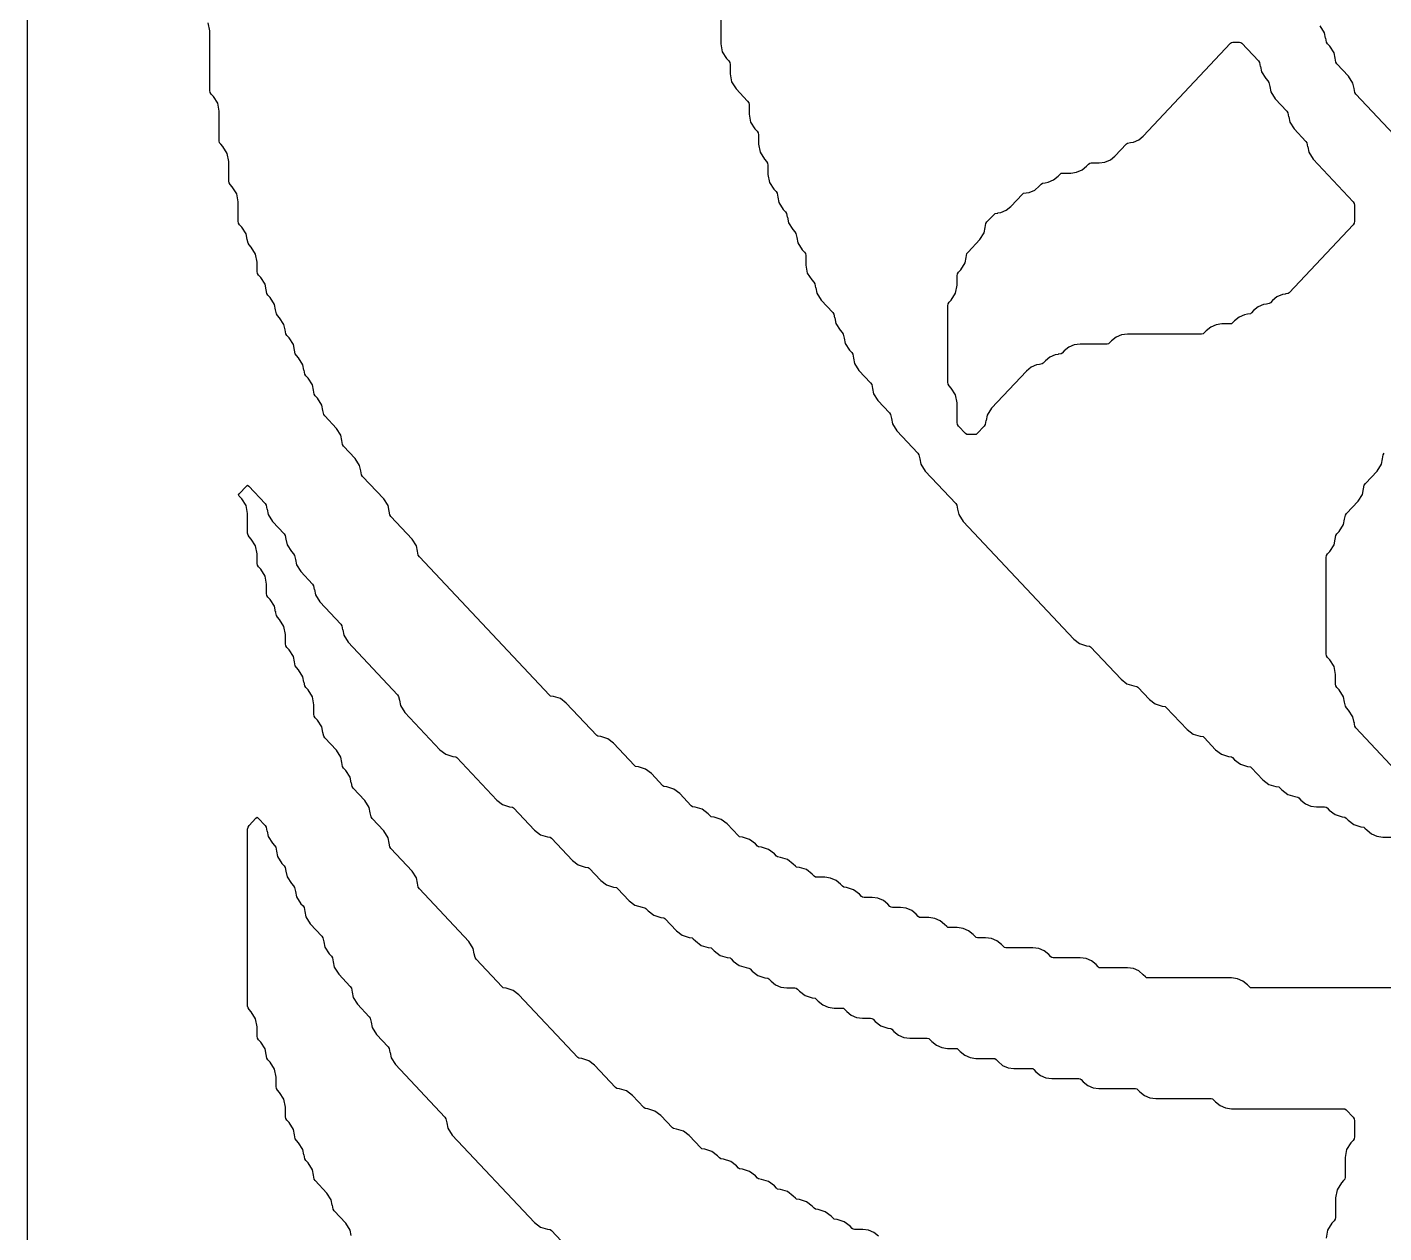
# Model space of a CAD drawing. Header units: millimetres. Extents: x 10 to 410, y 18 to 283.
# Drawn here: x 148 to 179.33, y 55.8 to 83.65 of the extents above; entities that cross this region are included whole.
import ezdxf

# ---------------------------------------------------------------- set-up
doc = ezdxf.new("R2010")
doc.units = ezdxf.units.MM
doc.layers.add('CUT', color=1, linetype='Continuous')

msp = doc.modelspace()

# ---------------------------------------------------------------- linework, layer by layer
at = {"layer": 'CUT'}
for points in [[(190.134, 21), (198.134, 21), (198.134, 24), (211.2679, 24), (211.2679, 144), (198.134, 144), (198.134, 147), (190.134, 147), (190.134, 144), (169.134, 144), (169.134, 147), (161.134, 147), (161.134, 144), (148, 144), (148, 24), (161.134, 24), (161.134, 21), (169.134, 21), (169.134, 24), (190.134, 24)], [(169.7029, 78.4199), (169.7269, 78.4577), (169.9957, 78.7436), (170.0962, 78.9019), (170.1201, 79.027), (170.1225, 79.0266), (170.1398, 79.117), (170.1638, 79.1548), (170.3265, 79.3279), (170.3517, 79.3483), (170.4176, 79.3573), (170.4171, 79.3616), (170.4865, 79.3711), (170.6109, 79.4249), (170.7164, 79.5102), (170.9819, 79.7926), (171.0071, 79.813), (171.073, 79.822), (171.0724, 79.8263), (171.1418, 79.8358), (171.2663, 79.8896), (171.3717, 79.9749), (171.4188, 80.025), (171.444, 80.0454), (171.5099, 80.0544), (171.5093, 80.0587), (171.5787, 80.0682), (171.7032, 80.122), (171.8086, 80.2073), (171.8557, 80.2573), (171.8809, 80.2778), (171.913, 80.2822), (172.0997, 80.2822), (172.2341, 80.3006), (172.3585, 80.3544), (172.464, 80.4397), (172.511, 80.4897), (172.5362, 80.5101), (172.5684, 80.5145), (172.755, 80.5145), (172.8894, 80.5329), (173.0139, 80.5867), (173.1193, 80.672), (173.3848, 80.9544), (173.41, 80.9749), (173.4759, 80.9839), (173.4754, 80.9881), (173.5448, 80.9976), (173.6692, 81.0515), (173.7747, 81.1368), (175.7878, 83.2781), (175.813, 83.2985), (175.8452, 83.3029), (175.9955, 83.3029), (176.0276, 83.2985), (176.0529, 83.2781), (176.434, 82.8726), (176.458, 82.8348), (176.4753, 82.7444), (176.4777, 82.7449), (176.5016, 82.6197), (176.6022, 82.4615), (176.6525, 82.4079), (176.6765, 82.3701), (176.6938, 82.2797), (176.6962, 82.2801), (176.7201, 82.155), (176.8206, 81.9967), (177.0894, 81.7108), (177.1134, 81.673), (177.1307, 81.5826), (177.1331, 81.583), (177.157, 81.4579), (177.2575, 81.2996), (177.5263, 81.0137), (177.5503, 80.9759), (177.5676, 80.8855), (177.57, 80.886), (177.5939, 80.7608), (177.6944, 80.6025), (178.6185, 79.6195), (178.6426, 79.5817), (178.6509, 79.5378), (178.6509, 79.1676), (178.6426, 79.1237), (178.6185, 79.0859), (177.1451, 77.5186), (177.1199, 77.4982), (177.054, 77.4892), (177.0546, 77.4849), (176.9852, 77.4754), (176.8607, 77.4216), (176.7553, 77.3363), (176.7082, 77.2862), (176.683, 77.2658), (176.6171, 77.2568), (176.6177, 77.2525), (176.5483, 77.243), (176.4238, 77.1892), (176.3184, 77.1039), (176.2713, 77.0539), (176.2461, 77.0334), (176.1802, 77.0244), (176.1808, 77.0202), (176.1114, 77.0107), (175.9869, 76.9568), (175.8815, 76.8715), (175.8344, 76.8215), (175.8092, 76.8011), (175.777, 76.7967), (175.5904, 76.7967), (175.456, 76.7783), (175.3315, 76.7245), (175.2261, 76.6392), (175.1791, 76.5891), (175.1538, 76.5687), (175.1217, 76.5643), (173.4059, 76.5643), (173.2715, 76.5459), (173.147, 76.4921), (173.0416, 76.4068), (172.9946, 76.3568), (172.9693, 76.3364), (172.9372, 76.332), (172.3136, 76.332), (172.1793, 76.3136), (172.0548, 76.2597), (171.9493, 76.1744), (171.9023, 76.1244), (171.8771, 76.104), (171.8112, 76.095), (171.8118, 76.0907), (171.7424, 76.0812), (171.6179, 76.0274), (171.5124, 75.9421), (171.4654, 75.892), (171.4402, 75.8716), (171.3743, 75.8626), (171.3749, 75.8583), (171.3055, 75.8488), (171.181, 75.795), (171.0755, 75.7097), (170.2671, 74.8497), (170.1665, 74.6915), (170.1427, 74.5663), (170.1403, 74.5668), (170.123, 74.4764), (170.099, 74.4386), (169.9363, 74.2655), (169.911, 74.2451), (169.8789, 74.2407), (169.7285, 74.2407), (169.6964, 74.2451), (169.6712, 74.2655), (169.5084, 74.4386), (169.4844, 74.4764), (169.476, 74.5203), (169.476, 74.972), (169.4409, 75.1562), (169.3403, 75.3145), (169.29, 75.368), (169.266, 75.4058), (169.2576, 75.4498), (169.2576, 77.2141), (169.266, 77.2581), (169.29, 77.2959), (169.3403, 77.3494), (169.4409, 77.5077), (169.476, 77.6919), (169.476, 77.9112), (169.4844, 77.9552), (169.5084, 77.993), (169.5588, 78.0465), (169.6593, 78.2048), (169.6832, 78.3299), (169.6856, 78.3295)]]:
    msp.add_lwpolyline(points, close=True, dxfattribs=at)
for points in [[(164.0148, 86.2237), (164.0148, 83.2687), (164.0499, 83.0845), (164.1505, 82.9262), (164.2008, 82.8726), (164.2248, 82.8348), (164.2332, 82.7909), (164.2332, 82.5716), (164.2684, 82.3874), (164.3689, 82.2291), (164.6377, 81.9432), (164.6617, 81.9054), (164.6701, 81.8614), (164.6701, 81.6421), (164.7053, 81.4579), (164.8058, 81.2996), (164.8562, 81.2461), (164.8802, 81.2083), (164.8886, 81.1643), (164.8886, 80.945), (164.9237, 80.7608), (165.0243, 80.6025), (165.0746, 80.549), (165.0986, 80.5112), (165.107, 80.4672), (165.107, 80.2479), (165.1422, 80.0637), (165.2427, 79.9054), (165.2931, 79.8519), (165.3171, 79.8141), (165.3343, 79.7237), (165.3367, 79.7241), (165.3606, 79.599), (165.4612, 79.4407), (165.5115, 79.3872), (165.5355, 79.3494), (165.5528, 79.2589), (165.5552, 79.2594), (165.5791, 79.1343), (165.6796, 78.976), (165.73, 78.9224), (165.754, 78.8846), (165.7712, 78.7942), (165.7736, 78.7947), (165.7975, 78.6695), (165.8981, 78.5113), (165.9484, 78.4577), (165.9724, 78.4199), (165.9808, 78.3759), (165.9808, 78.1566), (166.016, 77.9724), (166.1165, 77.8142), (166.1669, 77.7606), (166.1909, 77.7228), (166.2081, 77.6324), (166.2106, 77.6328), (166.2344, 77.5077), (166.335, 77.3494), (166.6038, 77.0635), (166.6278, 77.0257), (166.645, 76.9353), (166.6475, 76.9357), (166.6713, 76.8106), (166.7719, 76.6523), (166.8222, 76.5988), (166.8462, 76.561), (166.8635, 76.4706), (166.8659, 76.471), (166.8898, 76.3459), (166.9903, 76.1876), (167.0407, 76.134), (167.0647, 76.0963), (167.0819, 76.0058), (167.0844, 76.0063), (167.1082, 75.8812), (167.2088, 75.7229), (167.4776, 75.437), (167.5016, 75.3992), (167.5188, 75.3087), (167.5213, 75.3092), (167.5451, 75.1841), (167.6457, 75.0258), (167.9145, 74.7399), (167.9385, 74.7021), (167.9557, 74.6116), (167.9582, 74.6121), (167.982, 74.487), (168.0826, 74.3287), (168.5698, 73.8104), (168.5938, 73.7726), (168.6111, 73.6822), (168.6135, 73.6826), (168.6374, 73.5575), (168.7379, 73.3992), (169.4436, 72.6486), (169.4676, 72.6108), (169.4849, 72.5203), (169.4873, 72.5208), (169.5112, 72.3957), (169.6117, 72.2374), (172.1678, 69.5185), (172.3034, 69.4164), (172.4654, 69.3655), (172.5327, 69.3564), (172.5577, 69.3362), (173.26, 68.5891), (173.3957, 68.4869), (173.5576, 68.436), (173.6249, 68.4269), (173.6499, 68.4067), (173.9154, 68.1243), (174.051, 68.0222), (174.213, 67.9713), (174.2803, 67.9622), (174.3053, 67.942), (174.7892, 67.4272), (174.9248, 67.3251), (175.0868, 67.2742), (175.1541, 67.2651), (175.1791, 67.2449), (175.4446, 66.9625), (175.5802, 66.8603), (175.7421, 66.8095), (175.8094, 66.8004), (175.8344, 66.7802), (175.8815, 66.7301), (176.0171, 66.628), (176.179, 66.5771), (176.2463, 66.568), (176.2713, 66.5478), (176.5368, 66.2654), (176.6724, 66.1632), (176.8344, 66.1124), (176.9017, 66.1033), (176.9267, 66.0831), (176.9737, 66.033), (177.1093, 65.9309), (177.2713, 65.88), (177.3386, 65.8709), (177.3636, 65.8507), (177.4106, 65.8007), (177.516, 65.7154), (177.6405, 65.6615), (177.7749, 65.6432), (177.9615, 65.6432), (177.9937, 65.6388), (178.0189, 65.6183), (178.066, 65.5683), (178.2016, 65.4662), (178.3635, 65.4153), (178.4308, 65.4062), (178.4558, 65.386), (178.5029, 65.3359), (178.6385, 65.2338), (178.8004, 65.1829), (178.8677, 65.1738), (178.8927, 65.1536), (178.9398, 65.1036), (179.0452, 65.0183), (179.1697, 64.9645), (179.3041, 64.9461), (179.4907, 64.9461)], [(180.146, 61.4606), (176.2821, 61.4606), (176.2499, 61.465), (176.2247, 61.4854), (176.1776, 61.5354), (176.0722, 61.6207), (175.9477, 61.6746), (175.8133, 61.6929), (173.8791, 61.6929), (173.8469, 61.6973), (173.8217, 61.7178), (173.7747, 61.7678), (173.6692, 61.8531), (173.5448, 61.9069), (173.4104, 61.9253), (172.7869, 61.9253), (172.7547, 61.9297), (172.7295, 61.9501), (172.6824, 62.0002), (172.577, 62.0855), (172.4525, 62.1393), (172.3181, 62.1577), (171.6946, 62.1577), (171.6624, 62.1621), (171.6372, 62.1825), (171.5902, 62.2325), (171.4847, 62.3178), (171.3603, 62.3716), (171.2259, 62.39), (170.6023, 62.39), (170.5702, 62.3944), (170.545, 62.4149), (170.4979, 62.4649), (170.3925, 62.5502), (170.268, 62.604), (170.1336, 62.6224), (169.947, 62.6224), (169.9148, 62.6268), (169.8896, 62.6472), (169.8426, 62.6972), (169.7371, 62.7826), (169.6126, 62.8364), (169.4783, 62.8548), (169.2916, 62.8548), (169.2595, 62.8592), (169.2342, 62.8796), (169.1872, 62.9296), (169.0818, 63.0149), (168.9573, 63.0687), (168.8229, 63.0871), (168.6363, 63.0871), (168.6041, 63.0915), (168.5789, 63.112), (168.5319, 63.162), (168.4264, 63.2473), (168.3019, 63.3011), (168.1676, 63.3195), (167.9809, 63.3195), (167.9488, 63.3239), (167.9235, 63.3443), (167.8765, 63.3943), (167.7711, 63.4796), (167.6466, 63.5335), (167.5122, 63.5519), (167.3256, 63.5519), (167.2934, 63.5563), (167.2682, 63.5767), (167.2212, 63.6267), (167.0856, 63.7289), (166.9236, 63.7798), (166.8563, 63.7888), (166.8313, 63.8091), (166.7843, 63.8591), (166.6788, 63.9444), (166.5543, 63.9982), (166.42, 64.0166), (166.2333, 64.0166), (166.2012, 64.021), (166.1759, 64.0414), (166.1289, 64.0914), (165.9933, 64.1936), (165.8313, 64.2445), (165.764, 64.2536), (165.739, 64.2738), (165.692, 64.3238), (165.5564, 64.426), (165.3944, 64.4769), (165.3271, 64.4859), (165.3021, 64.5061), (165.2551, 64.5562), (165.1195, 64.6583), (164.9575, 64.7092), (164.8902, 64.7183), (164.8652, 64.7385), (164.8182, 64.7885), (164.6826, 64.8907), (164.5206, 64.9416), (164.4533, 64.9506), (164.4283, 64.9709), (164.1629, 65.2533), (164.0273, 65.3554), (163.8653, 65.4063), (163.798, 65.4154), (163.773, 65.4356), (163.726, 65.4856), (163.5904, 65.5878), (163.4284, 65.6387), (163.3611, 65.6477), (163.3361, 65.668), (163.0706, 65.9504), (162.935, 66.0525), (162.773, 66.1034), (162.7057, 66.1125), (162.6807, 66.1327), (162.4153, 66.4151), (162.2797, 66.5173), (162.1177, 66.5681), (162.0504, 66.5772), (162.0254, 66.5974), (161.5415, 67.1122), (161.4059, 67.2143), (161.2439, 67.2652), (161.1766, 67.2743), (161.1516, 67.2945), (160.4492, 68.0416), (160.3136, 68.1438), (160.1516, 68.1947), (160.0843, 68.2038), (160.0593, 68.224), (157.0568, 71.4178), (157.0328, 71.4556), (157.0155, 71.546), (157.0131, 71.5456), (156.9892, 71.6707), (156.8887, 71.829), (156.4014, 72.3473), (156.3774, 72.3851), (156.3601, 72.4755), (156.3577, 72.475), (156.3338, 72.6002), (156.2333, 72.7585), (155.7461, 73.2767), (155.7221, 73.3145), (155.7048, 73.405), (155.7024, 73.4045), (155.6785, 73.5296), (155.5779, 73.6879), (155.3092, 73.9738), (155.2852, 74.0116), (155.2679, 74.1021), (155.2655, 74.1016), (155.2416, 74.2267), (155.141, 74.385), (154.8723, 74.6709), (154.8482, 74.7087), (154.831, 74.7992), (154.8286, 74.7987), (154.8047, 74.9238), (154.7041, 75.0821), (154.6538, 75.1357), (154.6298, 75.1735), (154.6125, 75.2639), (154.6101, 75.2634), (154.5862, 75.3886), (154.4857, 75.5468), (154.4354, 75.6004), (154.4113, 75.6382), (154.3941, 75.7286), (154.3917, 75.7282), (154.3678, 75.8533), (154.2672, 76.0116), (154.2169, 76.0651), (154.1929, 76.1029), (154.1756, 76.1933), (154.1732, 76.1929), (154.1493, 76.318), (154.0488, 76.4763), (153.9985, 76.5299), (153.9744, 76.5676), (153.9572, 76.6581), (153.9548, 76.6576), (153.9309, 76.7827), (153.8303, 76.941), (153.78, 76.9946), (153.756, 77.0324), (153.7387, 77.1228), (153.7363, 77.1223), (153.7124, 77.2475), (153.6119, 77.4058), (153.5616, 77.4593), (153.5375, 77.4971), (153.5203, 77.5875), (153.5179, 77.5871), (153.494, 77.7122), (153.3934, 77.8705), (153.3431, 77.924), (153.3191, 77.9618), (153.3107, 78.0058), (153.3107, 78.2251), (153.2755, 78.4093), (153.175, 78.5676), (153.1246, 78.6211), (153.1006, 78.6589), (153.0834, 78.7494), (153.081, 78.7489), (153.0571, 78.874), (152.9565, 79.0323), (152.9062, 79.0859), (152.8822, 79.1237), (152.8738, 79.1676), (152.8738, 79.6193), (152.8386, 79.8035), (152.7381, 79.9618), (152.6877, 80.0153), (152.6637, 80.0531), (152.6554, 80.0971), (152.6554, 80.5488), (152.6202, 80.733), (152.5196, 80.8912), (152.4693, 80.9448), (152.4453, 80.9826), (152.4369, 81.0266), (152.4369, 81.7106), (152.4017, 81.8948), (152.3012, 82.0531), (152.2508, 82.1066), (152.2268, 82.1444), (152.2185, 82.1884), (152.2185, 83.5695), (152.1833, 83.7537)], [(180.8121, 79.8422), (178.6833, 82.1066), (178.6593, 82.1444), (178.6421, 82.2348), (178.6397, 82.2344), (178.6158, 82.3595), (178.5152, 82.5178), (178.2464, 82.8037), (178.2224, 82.8415), (178.2052, 82.9319), (178.2028, 82.9315), (178.1789, 83.0566), (178.0783, 83.2149), (178.028, 83.2684), (178.004, 83.3062), (177.9867, 83.3967), (177.9843, 83.3962), (177.9604, 83.5213), (177.8599, 83.6796)], [(179.9383, 66.1327), (178.6833, 67.4676), (178.6593, 67.5054), (178.6421, 67.5958), (178.6397, 67.5954), (178.6158, 67.7205), (178.5152, 67.8788), (178.4649, 67.9323), (178.4409, 67.9701), (178.4236, 68.0606), (178.4212, 68.0601), (178.3973, 68.1852), (178.2968, 68.3435), (178.2464, 68.3971), (178.2224, 68.4349), (178.214, 68.4788), (178.214, 68.6981), (178.1789, 68.8823), (178.0783, 69.0406), (178.028, 69.0942), (178.004, 69.132), (177.9956, 69.1759), (177.9956, 71.405), (178.004, 71.449), (178.028, 71.4867), (178.0783, 71.5403), (178.1789, 71.6986), (178.2028, 71.8237), (178.2052, 71.8233), (178.2224, 71.9137), (178.2464, 71.9515), (178.2968, 72.005), (178.3973, 72.1633), (178.4212, 72.2884), (178.4236, 72.288), (178.4409, 72.3784), (178.4649, 72.4162), (178.7337, 72.7021), (178.8342, 72.8604), (178.8581, 72.9855), (178.8605, 72.9851), (178.8778, 73.0755), (178.9018, 73.1133), (179.1706, 73.3992), (179.2711, 73.5575), (179.295, 73.6826), (179.2974, 73.6822), (179.3147, 73.7726), (179.3387, 73.8104)], [(167.6581, 55.7263), (167.5526, 55.8116), (167.4281, 55.8654), (167.2938, 55.8838), (167.1071, 55.8838), (167.075, 55.8882), (167.0497, 55.9086), (167.0027, 55.9587), (166.8671, 56.0608), (166.7051, 56.1117), (166.6378, 56.1208), (166.6128, 56.141), (166.5658, 56.191), (166.4302, 56.2932), (166.2682, 56.3441), (166.2009, 56.3531), (166.1759, 56.3734), (166.1289, 56.4234), (165.9933, 56.5255), (165.8313, 56.5764), (165.764, 56.5855), (165.739, 56.6057), (165.692, 56.6558), (165.5564, 56.7579), (165.3944, 56.8088), (165.3271, 56.8179), (165.3021, 56.8381), (165.2551, 56.8881), (165.1195, 56.9903), (164.9575, 57.0412), (164.8902, 57.0502), (164.8652, 57.0705), (164.8182, 57.1205), (164.6826, 57.2226), (164.5206, 57.2735), (164.4533, 57.2826), (164.4283, 57.3028), (164.3813, 57.3529), (164.2457, 57.455), (164.0837, 57.5059), (164.0164, 57.515), (163.9914, 57.5352), (163.9444, 57.5852), (163.8088, 57.6874), (163.6468, 57.7383), (163.5795, 57.7473), (163.5545, 57.7676), (163.2891, 58.0499), (163.1535, 58.1521), (162.9915, 58.203), (162.9242, 58.2121), (162.8992, 58.2323), (162.6337, 58.5147), (162.4981, 58.6168), (162.3361, 58.6677), (162.2688, 58.6768), (162.2438, 58.697), (161.9784, 58.9794), (161.8428, 59.0816), (161.6808, 59.1325), (161.6135, 59.1415), (161.5885, 59.1617), (161.1046, 59.6765), (160.969, 59.7787), (160.807, 59.8296), (160.7397, 59.8386), (160.7147, 59.8588), (159.357, 61.3031), (159.2213, 61.4052), (159.0594, 61.4561), (158.9921, 61.4652), (158.9671, 61.4854), (158.3675, 62.1232), (158.3435, 62.161), (158.3262, 62.2514), (158.3238, 62.251), (158.2999, 62.3761), (158.1994, 62.5344), (157.0568, 63.7498), (157.0328, 63.7876), (157.0155, 63.878), (157.0131, 63.8775), (156.9892, 64.0027), (156.8887, 64.1609), (156.4014, 64.6792), (156.3774, 64.717), (156.3601, 64.8075), (156.3577, 64.807), (156.3338, 64.9321), (156.2333, 65.0904), (155.9645, 65.3763), (155.9405, 65.4141), (155.9232, 65.5045), (155.9208, 65.5041), (155.8969, 65.6292), (155.7964, 65.7875), (155.5276, 66.0734), (155.5036, 66.1112), (155.4863, 66.2016), (155.4839, 66.2012), (155.46, 66.3263), (155.3595, 66.4846), (155.3092, 66.5382), (155.2852, 66.5759), (155.2679, 66.6664), (155.2655, 66.6659), (155.2416, 66.791), (155.141, 66.9493), (154.8723, 67.2352), (154.8482, 67.273), (154.831, 67.3635), (154.8286, 67.363), (154.8047, 67.4881), (154.7041, 67.6464), (154.6538, 67.7), (154.6298, 67.7378), (154.6214, 67.7817), (154.6214, 68.001), (154.5862, 68.1852), (154.4857, 68.3435), (154.4354, 68.3971), (154.4113, 68.4349), (154.3941, 68.5253), (154.3917, 68.5248), (154.3678, 68.65), (154.2672, 68.8083), (154.2169, 68.8618), (154.1929, 68.8996), (154.1756, 68.99), (154.1732, 68.9896), (154.1493, 69.1147), (154.0488, 69.273), (153.9985, 69.3265), (153.9744, 69.3643), (153.9661, 69.4083), (153.9661, 69.6276), (153.9309, 69.8118), (153.8303, 69.9701), (153.78, 70.0236), (153.756, 70.0614), (153.7387, 70.1519), (153.7363, 70.1514), (153.7124, 70.2765), (153.6119, 70.4348), (153.5616, 70.4884), (153.5375, 70.5261), (153.5292, 70.5701), (153.5292, 70.7894), (153.494, 70.9736), (153.3934, 71.1319), (153.3431, 71.1855), (153.3191, 71.2232), (153.3107, 71.2672), (153.3107, 71.4865), (153.2755, 71.6707), (153.175, 71.829), (153.1246, 71.8826), (153.1006, 71.9203), (153.0923, 71.9643), (153.0923, 72.416), (153.0571, 72.6002), (152.9565, 72.7585), (152.8997, 72.8189), (152.8807, 72.8465), (152.8997, 72.874), (153.0642, 73.049), (153.0923, 73.0705), (153.1203, 73.049), (153.4968, 72.6486), (153.5208, 72.6108), (153.538, 72.5203), (153.5404, 72.5208), (153.5643, 72.3957), (153.6649, 72.2374), (153.9337, 71.9515), (153.9577, 71.9137), (153.9749, 71.8233), (153.9773, 71.8237), (154.0012, 71.6986), (154.1018, 71.5403), (154.1521, 71.4867), (154.1761, 71.449), (154.1934, 71.3585), (154.1958, 71.359), (154.2197, 71.2339), (154.3202, 71.0756), (154.589, 70.7896), (154.613, 70.7519), (154.6303, 70.6614), (154.6327, 70.6619), (154.6566, 70.5368), (154.7571, 70.3785), (155.2444, 69.8602), (155.2684, 69.8224), (155.2856, 69.732), (155.288, 69.7324), (155.3119, 69.6073), (155.4125, 69.449), (156.5551, 68.2336), (156.5791, 68.1958), (156.5963, 68.1054), (156.5987, 68.1059), (156.6226, 67.9807), (156.7232, 67.8225), (157.5316, 66.9625), (157.6672, 66.8603), (157.8292, 66.8095), (157.8965, 66.8004), (157.9215, 66.7802), (158.8423, 65.8007), (158.9779, 65.6985), (159.1399, 65.6476), (159.2072, 65.6386), (159.2322, 65.6183), (159.7161, 65.1036), (159.8517, 65.0014), (160.0137, 64.9505), (160.081, 64.9415), (160.106, 64.9212), (160.5899, 64.4065), (160.7255, 64.3043), (160.8875, 64.2534), (160.9548, 64.2444), (160.9798, 64.2241), (161.2453, 63.9418), (161.3809, 63.8396), (161.5429, 63.7887), (161.6101, 63.7796), (161.6351, 63.7594), (161.9006, 63.477), (162.0362, 63.3749), (162.1982, 63.324), (162.2655, 63.3149), (162.2905, 63.2947), (162.3375, 63.2447), (162.4731, 63.1425), (162.6351, 63.0916), (162.7024, 63.0825), (162.7274, 63.0623), (162.9929, 62.7799), (163.1285, 62.6778), (163.2905, 62.6269), (163.3577, 62.6178), (163.3828, 62.5976), (163.4298, 62.5476), (163.5654, 62.4454), (163.7274, 62.3945), (163.7946, 62.3855), (163.8197, 62.3652), (163.8667, 62.3152), (164.0023, 62.213), (164.1643, 62.1621), (164.2315, 62.1531), (164.2566, 62.1329), (164.3036, 62.0828), (164.4392, 61.9807), (164.6012, 61.9298), (164.6684, 61.9207), (164.6935, 61.9005), (164.7405, 61.8505), (164.8761, 61.7483), (165.0381, 61.6974), (165.1054, 61.6884), (165.1304, 61.6681), (165.1774, 61.6181), (165.2828, 61.5328), (165.4073, 61.479), (165.5417, 61.4606), (165.7283, 61.4606), (165.7605, 61.4562), (165.7857, 61.4358), (165.8327, 61.3857), (165.9683, 61.2836), (166.1303, 61.2327), (166.1976, 61.2236), (166.2226, 61.2034), (166.2696, 61.1534), (166.3751, 61.0681), (166.4996, 61.0142), (166.6339, 60.9959), (166.8206, 60.9959), (166.8527, 60.9914), (166.878, 60.971), (166.925, 60.921), (167.0304, 60.8357), (167.1549, 60.7819), (167.2893, 60.7635), (167.4759, 60.7635), (167.5081, 60.7591), (167.5333, 60.7387), (167.5803, 60.6886), (167.7159, 60.5865), (167.8779, 60.5356), (167.9452, 60.5265), (167.9702, 60.5063), (168.0172, 60.4563), (168.1227, 60.371), (168.2472, 60.3171), (168.3815, 60.2988), (168.7866, 60.2988), (168.8188, 60.2944), (168.844, 60.2739), (168.891, 60.2239), (168.9965, 60.1386), (169.121, 60.0848), (169.2553, 60.0664), (169.442, 60.0664), (169.4741, 60.062), (169.4994, 60.0416), (169.5464, 59.9915), (169.6518, 59.9062), (169.7763, 59.8524), (169.9107, 59.834), (170.3158, 59.834), (170.3479, 59.8296), (170.3732, 59.8092), (170.4202, 59.7592), (170.5256, 59.6739), (170.6501, 59.6201), (170.7845, 59.6017), (171.1896, 59.6017), (171.2217, 59.5973), (171.247, 59.5768), (171.294, 59.5268), (171.3994, 59.4415), (171.5239, 59.3877), (171.6583, 59.3693), (172.2818, 59.3693), (172.314, 59.3649), (172.3392, 59.3445), (172.3862, 59.2945), (172.4917, 59.2092), (172.6162, 59.1553), (172.7505, 59.1369), (173.5925, 59.1369), (173.6247, 59.1325), (173.6499, 59.1121), (173.6969, 59.0621), (173.8024, 58.9768), (173.9269, 58.923), (174.0612, 58.9046), (175.3401, 58.9046), (175.3723, 58.9002), (175.3975, 58.8797), (175.4446, 58.8297), (175.55, 58.7444), (175.6745, 58.6906), (175.8088, 58.6722), (178.3984, 58.6722), (178.4306, 58.6678), (178.4558, 58.6474), (178.6185, 58.4743), (178.6426, 58.4365), (178.6509, 58.3925), (178.6509, 58.0224), (178.6426, 57.9784), (178.6185, 57.9406), (178.5682, 57.8871), (178.4677, 57.7288), (178.4325, 57.5446), (178.4325, 57.0929), (178.4241, 57.049), (178.4001, 57.0112), (178.3498, 56.9576), (178.2492, 56.7993), (178.214, 56.6152), (178.214, 56.1635), (178.2057, 56.1195), (178.1816, 56.0817), (178.1313, 56.0282), (178.0308, 55.8699), (177.9956, 55.6857)], [(155.4839, 55.7448), (155.46, 55.8699), (155.3595, 56.0282), (155.0907, 56.3141), (155.0667, 56.3519), (155.0494, 56.4423), (155.047, 56.4418), (155.0231, 56.567), (154.9226, 56.7253), (154.6538, 57.0112), (154.6298, 57.049), (154.6125, 57.1394), (154.6101, 57.1389), (154.5862, 57.2641), (154.4857, 57.4224), (154.4354, 57.4759), (154.4113, 57.5137), (154.3941, 57.6041), (154.3917, 57.6037), (154.3678, 57.7288), (154.2672, 57.8871), (154.2169, 57.9406), (154.1929, 57.9784), (154.1756, 58.0689), (154.1732, 58.0684), (154.1493, 58.1935), (154.0488, 58.3518), (153.9985, 58.4054), (153.9744, 58.4432), (153.9661, 58.4871), (153.9661, 58.7064), (153.9309, 58.8906), (153.8303, 59.0489), (153.78, 59.1025), (153.756, 59.1403), (153.7476, 59.1842), (153.7476, 59.4035), (153.7124, 59.5877), (153.6119, 59.746), (153.5616, 59.7996), (153.5375, 59.8374), (153.5203, 59.9278), (153.5179, 59.9273), (153.494, 60.0525), (153.3934, 60.2107), (153.3431, 60.2643), (153.3191, 60.3021), (153.3107, 60.3461), (153.3107, 60.5654), (153.2755, 60.7496), (153.175, 60.9078), (153.1246, 60.9614), (153.1006, 60.9992), (153.0923, 61.0431), (153.0923, 65.1311), (153.1006, 65.1751), (153.1246, 65.2129), (153.2827, 65.381), (153.3107, 65.4024), (153.3387, 65.381), (153.4968, 65.2129), (153.5208, 65.1751), (153.538, 65.0847), (153.5404, 65.0851), (153.5643, 64.96), (153.6649, 64.8017), (153.7152, 64.7482), (153.7392, 64.7104), (153.7565, 64.6199), (153.7589, 64.6204), (153.7828, 64.4953), (153.8833, 64.337), (153.9337, 64.2834), (153.9577, 64.2456), (153.9749, 64.1552), (153.9773, 64.1557), (154.0012, 64.0305), (154.1018, 63.8722), (154.1521, 63.8187), (154.1761, 63.7809), (154.1934, 63.6905), (154.1958, 63.6909), (154.2197, 63.5658), (154.3202, 63.4075), (154.3706, 63.354), (154.3946, 63.3162), (154.4118, 63.2257), (154.4142, 63.2262), (154.4381, 63.1011), (154.5387, 62.9428), (154.8075, 62.6569), (154.8315, 62.6191), (154.8487, 62.5286), (154.8511, 62.5291), (154.875, 62.404), (154.9756, 62.2457), (155.0259, 62.1921), (155.0499, 62.1543), (155.0672, 62.0639), (155.0696, 62.0644), (155.0935, 61.9392), (155.194, 61.781), (155.4628, 61.495), (155.4868, 61.4573), (155.5041, 61.3668), (155.5065, 61.3673), (155.5304, 61.2421), (155.6309, 61.0839), (155.8997, 60.7979), (155.9237, 60.7602), (155.941, 60.6697), (155.9434, 60.6702), (155.9673, 60.5451), (156.0678, 60.3868), (156.3366, 60.1009), (156.3606, 60.0631), (156.3779, 59.9726), (156.3803, 59.9731), (156.4042, 59.848), (156.5047, 59.6897), (157.6473, 58.4743), (157.6713, 58.4365), (157.6886, 58.3461), (157.691, 58.3465), (157.7149, 58.2214), (157.8154, 58.0631), (159.7161, 56.0413), (159.8517, 55.9392), (160.0137, 55.8883), (160.081, 55.8792), (160.106, 55.859), (161.2453, 54.6471)]]:
    msp.add_lwpolyline(points, dxfattribs=at)

doc.saveas('drawing.dxf')
